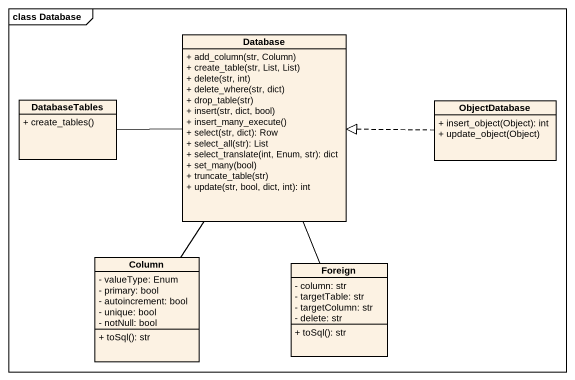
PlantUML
@startuml
mainframe class Database
hide circle
hide empty members
skinparam classAttributeIconSize 0
class "Database" as Database_ {
  + add_column(str, Column)
  + create_table(str, List, List)
  + delete(str, int)
  + delete_where(str, dict)
  + drop_table(str)
  + insert(str, dict, bool)
  + insert_many_execute()
  + select(str, dict): Row
  + select_all(str): List
  + select_translate(int, Enum, str): dict
  + set_many(bool)
  + truncate_table(str)
  + update(str, bool, dict, int): int
}
class DatabaseTables {
  + create_tables()
}
class ObjectDatabase {
  + insert_object(Object): int
  + update_object(Object)
}
class Column {
  - valueType: Enum
  - primary: bool
  - autoincrement: bool
  - unique: bool
  - notNull: bool
  + toSql(): str
}
class Foreign {
  - column: str
  - targetTable: str
  - targetColumn: str
  - delete: str
  + toSql(): str
}
Database_ -left- DatabaseTables
Database_ -- Column
Database_ -- Foreign
ObjectDatabase .left.|> Database_
@enduml
